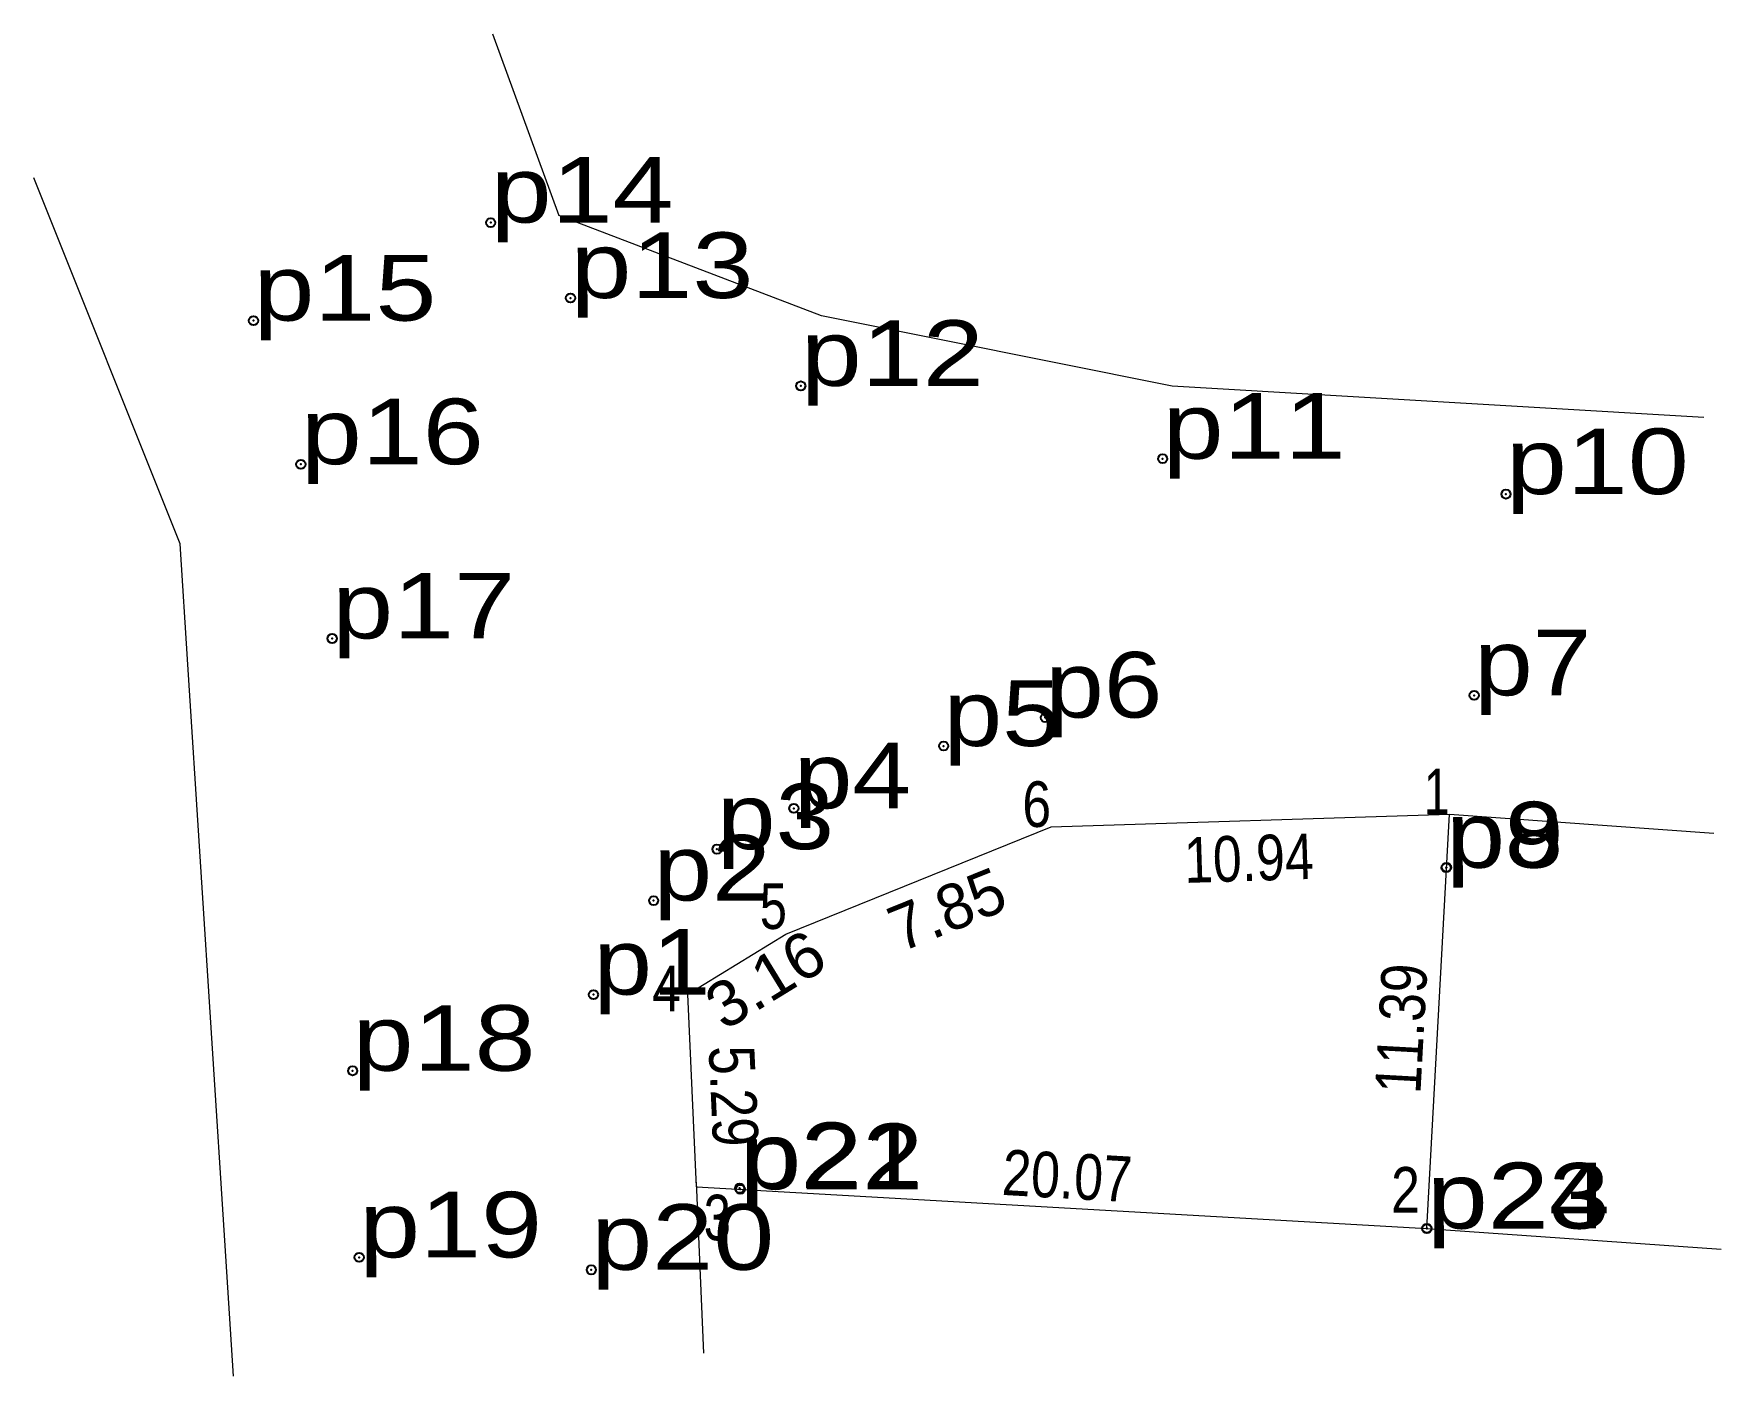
# Model space of a CAD drawing. Header units: metres. Extents: x 543322 to 543531, y 1828217 to 1828260.
# Drawn here: x 543322.1 to 543368.41, y 1828223.33 to 1828260.16 of the extents above.
import ezdxf
from ezdxf.enums import TextEntityAlignment as Align

# ---------------------------------------------------------------- set-up
doc = ezdxf.new("R2010")
doc.units = ezdxf.units.M
doc.header["$LTSCALE"] = 0.5
doc.header["$PDMODE"] = 32
doc.header["$PDSIZE"] = 0.25
for name, color, linetype, lineweight in [('10', 7, 'Continuous', 13), ('17', 7, 'Continuous', 13), ('63', 7, 'Continuous', 13)]:
    doc.layers.add(name, color=color, linetype=linetype, lineweight=lineweight)
doc.layers.add('12', color=7, linetype='Continuous')
doc.layers.add('7', color=7, linetype='Continuous')

msp = doc.modelspace()

# ---------------------------------------------------------------- linework, layer by layer
at = {"layer": '10'}
for p, q in [((543342.74, 1828235.46), (543350.02, 1828238.4)), ((543340.05, 1828233.81), (543342.74, 1828235.46)), ((543340.29, 1828228.53), (543340.05, 1828233.81))]:
    msp.add_line(p, q, dxfattribs=at)
for points in [[(543367.93, 1828249.63), (543353.34, 1828250.49), (543343.72, 1828252.42), (543336.51, 1828255.17)], [(543340.29, 1828228.53), (543360.33, 1828227.38), (543360.95, 1828238.75)], [(543350.02, 1828238.4), (543360.95, 1828238.75), (543368.21, 1828238.23)]]:
    msp.add_lwpolyline(points, dxfattribs=at)
at = {"layer": '17'}
for p, q in [((543334.69, 1828260.16), (543336.51, 1828255.17)), ((543340.28, 1828228.65), (543340.48, 1828223.96)), ((543327.58, 1828223.33), (543327.34, 1828227.05))]:
    msp.add_line(p, q, dxfattribs=at)
msp.add_lwpolyline([(543327.34, 1828227.05), (543326.33, 1828242.86), (543326.12, 1828246.17), (543322.1, 1828256.21)], dxfattribs=at)
at = {"layer": '63'}
msp.add_line((543360.33, 1828227.38), (543368.41, 1828226.82), dxfattribs=at)
at = {"layer": '7'}
for p in [(543334.64, 1828254.98), (543336.83, 1828252.91), (543328.13, 1828252.29), (543343.15, 1828250.5), (543329.43, 1828248.35), (543353.08, 1828248.5), (543362.5, 1828247.53), (543330.29, 1828243.57), (543361.63, 1828242.01), (543349.86, 1828241.4), (543347.07, 1828240.62), (543342.96, 1828238.91), (543340.85, 1828237.79), (543360.86, 1828237.28), (543360.87, 1828237.29), (543339.11, 1828236.38), (543337.46, 1828233.8), (543330.85, 1828231.71), (543341.47, 1828228.49), (543341.49, 1828228.46), (543360.33, 1828227.39), (543360.33, 1828227.38), (543331.03, 1828226.59), (543337.4, 1828226.25)]:
    msp.add_point(p, dxfattribs=at)

# ---------------------------------------------------------------- texts
at = {"layer": '12'}
for s, width, p in [('p14', 1.25, (543334.64, 1828254.98)), ('p13', 1.25, (543336.83, 1828252.91)), ('p15', 1.25, (543328.13, 1828252.29)), ('p12', 1.25, (543343.15, 1828250.5)), ('p11', 1.25, (543353.08, 1828248.5)), ('p16', 1.25, (543329.43, 1828248.35)), ('p10', 1.25, (543362.5, 1828247.53)), ('p17', 1.25, (543330.29, 1828243.57)), ('p7', 1.2, (543361.63, 1828242.01)), ('p6', 1.2, (543349.86, 1828241.4)), ('p5', 1.2, (543347.07, 1828240.62)), ('p4', 1.2, (543342.96, 1828238.91)), ('p3', 1.2, (543340.85, 1828237.79)), ('p8', 1.2, (543360.86, 1828237.28)), ('p9', 1.2, (543360.87, 1828237.29)), ('p2', 1.2, (543339.11, 1828236.38)), ('p1', 1.2, (543337.46, 1828233.8)), ('p18', 1.25, (543330.85, 1828231.71)), ('p21', 1.25, (543341.47, 1828228.49)), ('p22', 1.25, (543341.49, 1828228.46)), ('p24', 1.25, (543360.33, 1828227.39)), ('p23', 1.25, (543360.33, 1828227.38)), ('p19', 1.25, (543331.03, 1828226.59)), ('p20', 1.25, (543337.4, 1828226.25))]:
    msp.add_text(s, height=1.8, dxfattribs=dict(at, width=width)).set_placement(p)
at = {"layer": '63'}
for s, width, p in [(' 6', 0.85, (543350.02, 1828238.4)), (' 1', 0.75, (543360.95, 1828238.75)), (' 5', 0.8, (543342.77, 1828235.6)), (' 4', 0.85, (543339.86, 1828233.34)), (' 2', 0.85, (543360.14, 1828227.82)), (' 3', 0.8, (543341.23, 1828227.06))]:
    msp.add_text(s, height=1.25, dxfattribs=dict(at, width=width)).set_placement(p, align=Align.RIGHT)
for s, rotation, width, p in [('10.94', 1.834, 0.85, (543355.465, 1828236.9188)), ('3.16', 31.524, 1.05, (543342.5032, 1828233.6843)), ('11.39', 86.879, 0.85, (543360.2501, 1828232.836)), ('5.29', 272.603, 0.85, (543340.6846, 1828230.9884)), ('20.07', 356.716, 0.85, (543350.4242, 1828228.2053))]:
    msp.add_text(s, height=1.25, rotation=rotation, dxfattribs=dict(at, width=width)).set_placement(p, align=Align.CENTER)
msp.add_text('7.85', height=1.25, rotation=21.991, dxfattribs=at).set_placement((543347.396, 1828235.5622), align=Align.CENTER)

doc.saveas('drawing.dxf')
